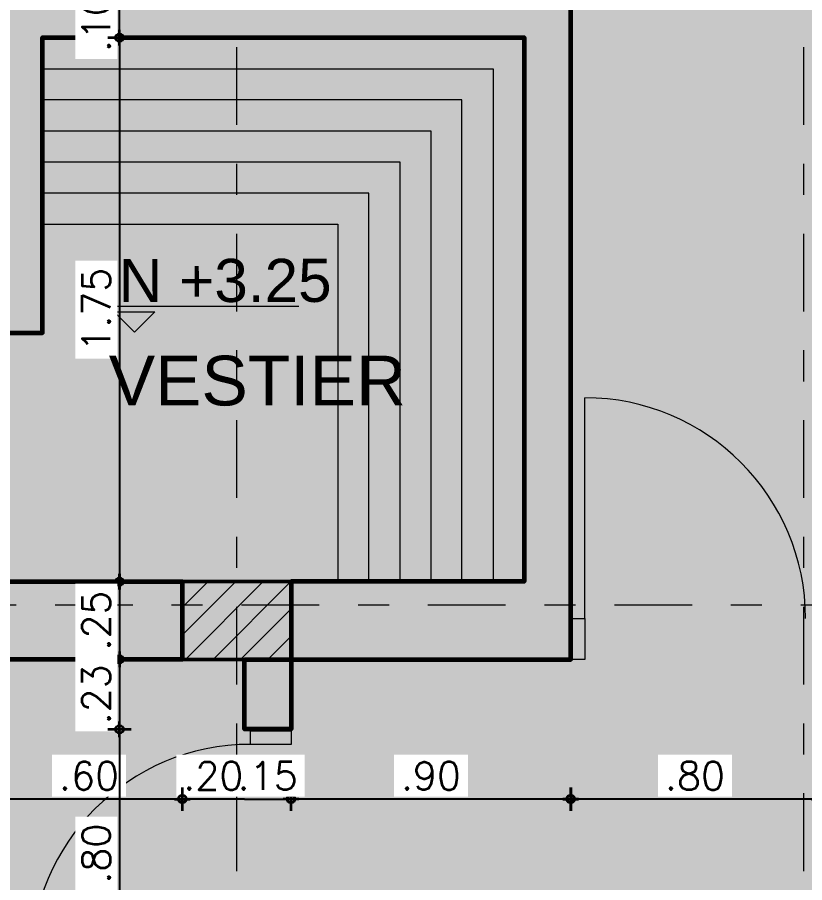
# Model space of a CAD drawing. Header units: metres. Extents: x -50 to 76, y -61 to 14.
# Drawn here: x 23.424 to 25.958, y 0.532 to 3.315 of the extents above; entities that cross this region are included whole.
import ezdxf

# ---------------------------------------------------------------- set-up
doc = ezdxf.new("R2010")
doc.units = ezdxf.units.M
doc.header["$MEASUREMENT"] = 0
for name, pattern in [('CENTER', [2, 1.25, -0.25, 0.25, -0.25]), ('CENTERX2', [4, 2.5, -0.5, 0.5, -0.5]), ('DASHDOT2', [0.5, 0.25, -0.125, 0, -0.125])]:
    doc.linetypes.add(name, pattern=pattern)
for name, color, linetype, lineweight in [('1 AREAS HACH', 250, 'Continuous', 9), ('1 CLOSETS', 71, 'Continuous', 18), ('1 COLUMNAS', 1, 'Continuous', 50), ('1 MUROS', 255, 'Continuous', 60), ('1 NIVELES', 145, 'Continuous', 18), ('1 RELLENO COLUMNAS', 225, 'Continuous', 18), ('1 TEXTOS', 4, 'Continuous', 20), ('COTAS', 251, 'Continuous', 35), ('EJES', 251, 'CENTERX2', 0), ('Nuevo_Puertas ARCHICAD_Pluma_Nº__27', 7, 'Continuous', 35), ('TEXTOS', 4, 'Continuous', 25)]:
    doc.layers.add(name, color=color, linetype=linetype, lineweight=lineweight)
doc.layers.add('Nuevo_Puertas ARCHICAD_Pluma_Nº__23', color=7, linetype='Continuous', lineweight=20, true_color=0xff6600)
doc.layers.add('Nuevo_Puertas ARCHICAD_Pluma_Nº__3', color=7, linetype='Continuous', lineweight=18, true_color=0xff6600)
doc.styles.add('cotas', font='romans.shx')
doc.styles.add('Estilo_Generado_1', font='arial.ttf')
doc.styles.add('LEROY', font='arial.ttf')
doc.dimstyles.new('COT-50', dxfattribs={"dimscale": 0.5, "dimtxt": 0.18, "dimasz": 0.05, "dimexe": 0.08, "dimexo": 0.1, "dimgap": 0.06, "dimtad": 1, "dimzin": 4, "dimdsep": 46, "dimtxsty": 'cotas', "dimblk1": 'COTA', "dimblk2": 'COTA', "dimsah": 1, "dimcen": 0.09, "dimse1": 1, "dimse2": 1, "dimclrd": 256, "dimclre": 253, "dimclrt": 14, "dimadec": 0, "dimazin": 0, "dimtfac": 1, "dimtix": 1, "dimtmove": 0, "dimatfit": 3, "dimldrblk": 'COTA', "dimfxl": 1, "dimtfill": 1, "dimtfillclr": 256, "dimtolj": 1, "dimtzin": 12, "dimarcsym": 0})

# ---------------------------------------------------------------- blocks, each defined once
blk = doc.blocks.new('COTA')
for p, q in [((0, 1.5), (0, -1.5)), ((-1, 0), (1, 0))]:
    blk.add_line(p, q)
blk.add_circle((0, 0), 0.5)
blk = doc.blocks.new('*D460')
at = {"layer": 'COTAS', "lineweight": -2, "transparency": 16777216}
blk.add_line((25.9804, 0.8008), (25.2304, 0.8008), dxfattribs=at)
at = {"layer": 'Defpoints', "color": 0, "transparency": 16777216}
for p in [(25.2054, 1.25), (26.0054, 1.25), (25.2054, 0.8008)]:
    blk.add_point(p, dxfattribs=at)
at = {"layer": 'COTAS', "lineweight": -2, "transparency": 16777216, "xscale": 0.025, "yscale": 0.025, "zscale": 0.025, "rotation": 180}
blk.add_blockref('COTA', (25.2054, 0.8008), dxfattribs=at)
at = {"layer": 'COTAS', "lineweight": -2, "transparency": 16777216, "xscale": 0.025, "yscale": 0.025, "zscale": 0.025}
blk.add_blockref('COTA', (26.0054, 0.8008), dxfattribs=at)
at = {"layer": 'COTAS', "color": 14, "transparency": 16777216, "insert": (25.6054, 0.8758), "char_height": 0.09, "attachment_point": 5, "style": 'cotas', "bg_fill": 3, "box_fill_scale": 1.25, "bg_fill_color": 256, "bg_fill_true_color": 13158600, "bg_fill_transparency": 0}
blk.add_mtext('\\A1;.80', dxfattribs=at)
blk = doc.blocks.new('*D461')
at = {"layer": 'COTAS', "lineweight": -2, "transparency": 16777216}
blk.add_line((25.1804, 0.8008), (24.3304, 0.8008), dxfattribs=at)
at = {"layer": 'Defpoints', "color": 0, "transparency": 16777216}
for p in [(24.3054, 1.25), (25.2054, 1.25), (24.3054, 0.8008)]:
    blk.add_point(p, dxfattribs=at)
at = {"layer": 'COTAS', "lineweight": -2, "transparency": 16777216, "xscale": 0.025, "yscale": 0.025, "zscale": 0.025, "rotation": 180}
blk.add_blockref('COTA', (24.3054, 0.8008), dxfattribs=at)
at = {"layer": 'COTAS', "lineweight": -2, "transparency": 16777216, "xscale": 0.025, "yscale": 0.025, "zscale": 0.025}
blk.add_blockref('COTA', (25.2054, 0.8008), dxfattribs=at)
at = {"layer": 'COTAS', "color": 14, "transparency": 16777216, "insert": (24.7554, 0.8758), "char_height": 0.09, "attachment_point": 5, "style": 'cotas', "bg_fill": 3, "box_fill_scale": 1.25, "bg_fill_color": 256, "bg_fill_true_color": 13158600, "bg_fill_transparency": 0}
blk.add_mtext('\\A1;.90', dxfattribs=at)
blk = doc.blocks.new('*D462')
at = {"layer": 'COTAS', "lineweight": -2, "transparency": 16777216}
blk.add_line((24.1554, 0.8008), (24.3054, 0.8008), dxfattribs=at)
at = {"layer": 'Defpoints', "color": 0, "transparency": 16777216}
for p in [(24.1554, 1.25), (24.3054, 1.25)]:
    blk.add_point(p, dxfattribs=at)
at = {"layer": 'COTAS', "color": 14, "transparency": 16777216, "insert": (24.2304, 0.8758), "char_height": 0.09, "attachment_point": 5, "style": 'cotas', "bg_fill": 3, "box_fill_scale": 1.25, "bg_fill_color": 256, "bg_fill_true_color": 13158600, "bg_fill_transparency": 0}
blk.add_mtext('\\A1;.15', dxfattribs=at)
at = {"layer": 'Defpoints', "color": 0, "transparency": 16777216}
blk.add_point((24.3054, 0.8008), dxfattribs=at)
blk = doc.blocks.new('*D463')
at = {"layer": 'COTAS', "lineweight": -2, "transparency": 16777216}
blk.add_line((24.1554, 0.8008), (23.9554, 0.8008), dxfattribs=at)
at = {"layer": 'Defpoints', "color": 0, "transparency": 16777216}
for p in [(23.9554, 1.25), (24.1554, 1.25)]:
    blk.add_point(p, dxfattribs=at)
at = {"layer": 'COTAS', "color": 14, "transparency": 16777216, "insert": (24.0554, 0.8758), "char_height": 0.09, "attachment_point": 5, "style": 'cotas', "bg_fill": 3, "box_fill_scale": 1.25, "bg_fill_color": 256, "bg_fill_true_color": 13158600, "bg_fill_transparency": 0}
blk.add_mtext('\\A1;.20', dxfattribs=at)
at = {"layer": 'Defpoints', "color": 0, "transparency": 16777216}
blk.add_point((23.9554, 0.8008), dxfattribs=at)
blk = doc.blocks.new('*D464')
at = {"layer": 'COTAS', "lineweight": -2, "transparency": 16777216}
blk.add_line((23.9304, 0.8008), (23.3804, 0.8008), dxfattribs=at)
at = {"layer": 'Defpoints', "color": 0, "transparency": 16777216}
for p in [(23.3554, 1.25), (23.9554, 1.25), (23.3554, 0.8008)]:
    blk.add_point(p, dxfattribs=at)
at = {"layer": 'COTAS', "lineweight": -2, "transparency": 16777216, "xscale": 0.025, "yscale": 0.025, "zscale": 0.025, "rotation": 180}
blk.add_blockref('COTA', (23.3554, 0.8008), dxfattribs=at)
at = {"layer": 'COTAS', "lineweight": -2, "transparency": 16777216, "xscale": 0.025, "yscale": 0.025, "zscale": 0.025}
blk.add_blockref('COTA', (23.9554, 0.8008), dxfattribs=at)
at = {"layer": 'COTAS', "color": 14, "transparency": 16777216, "insert": (23.6554, 0.8758), "char_height": 0.09, "attachment_point": 5, "style": 'cotas', "bg_fill": 3, "box_fill_scale": 1.25, "bg_fill_color": 256, "bg_fill_true_color": 13158600, "bg_fill_transparency": 0}
blk.add_mtext('\\A1;.60', dxfattribs=at)
blk = doc.blocks.new('*D522')
at = {"layer": 'COTAS', "lineweight": -2, "transparency": 16777216}
blk.add_line((23.7533, 3.25), (23.7533, 3.35), dxfattribs=at)
at = {"layer": 'Defpoints', "color": 0, "transparency": 16777216}
for p in [(23.5054, 3.35), (23.5054, 3.25)]:
    blk.add_point(p, dxfattribs=at)
at = {"layer": 'COTAS', "color": 14, "transparency": 16777216, "insert": (23.6783, 3.3), "char_height": 0.09, "attachment_point": 5, "rotation": 90, "style": 'cotas', "bg_fill": 3, "box_fill_scale": 1.25, "bg_fill_color": 256, "bg_fill_true_color": 13158600, "bg_fill_transparency": 0}
blk.add_mtext('\\A1;.10', dxfattribs=at)
at = {"layer": 'Defpoints', "color": 0, "transparency": 16777216}
blk.add_point((23.7533, 3.35), dxfattribs=at)
blk = doc.blocks.new('*D523')
at = {"layer": 'COTAS', "lineweight": -2, "transparency": 16777216}
blk.add_line((23.7533, 3.225), (23.7533, 1.525), dxfattribs=at)
at = {"layer": 'Defpoints', "color": 0, "transparency": 16777216}
for p in [(23.5054, 3.25), (23.3554, 1.5), (23.7533, 1.5)]:
    blk.add_point(p, dxfattribs=at)
at = {"layer": 'COTAS', "lineweight": -2, "transparency": 16777216, "xscale": 0.025, "yscale": 0.025, "zscale": 0.025}
for p, rotation in [((23.7533, 3.25), 90), ((23.7533, 1.5), 270)]:
    blk.add_blockref('COTA', p, dxfattribs=dict(at, rotation=rotation))
at = {"layer": 'COTAS', "color": 14, "transparency": 16777216, "insert": (23.6783, 2.375), "char_height": 0.09, "attachment_point": 5, "rotation": 90, "style": 'cotas', "bg_fill": 3, "box_fill_scale": 1.25, "bg_fill_color": 256, "bg_fill_true_color": 13158600, "bg_fill_transparency": 0}
blk.add_mtext('\\A1;1.75', dxfattribs=at)
blk = doc.blocks.new('*D524')
at = {"layer": 'COTAS', "lineweight": -2, "transparency": 16777216}
blk.add_line((23.7533, 1.475), (23.7533, 1.275), dxfattribs=at)
at = {"layer": 'Defpoints', "color": 0, "transparency": 16777216}
for p in [(23.3554, 1.5), (23.3554, 1.25)]:
    blk.add_point(p, dxfattribs=at)
at = {"layer": 'COTAS', "lineweight": -2, "transparency": 16777216, "xscale": 0.025, "yscale": 0.025, "zscale": 0.025}
for p, rotation in [((23.7533, 1.5), 90), ((23.7533, 1.25), 270)]:
    blk.add_blockref('COTA', p, dxfattribs=dict(at, rotation=rotation))
at = {"layer": 'COTAS', "color": 14, "transparency": 16777216, "insert": (23.6783, 1.375), "char_height": 0.09, "attachment_point": 5, "rotation": 90, "style": 'cotas', "bg_fill": 3, "box_fill_scale": 1.25, "bg_fill_color": 256, "bg_fill_true_color": 13158600, "bg_fill_transparency": 0}
blk.add_mtext('\\A1;.25', dxfattribs=at)
at = {"layer": 'Defpoints', "color": 0, "transparency": 16777216}
blk.add_point((23.7533, 1.25), dxfattribs=at)
blk = doc.blocks.new('*D525')
at = {"layer": 'COTAS', "lineweight": -2, "transparency": 16777216}
blk.add_line((23.7533, 1.25), (23.7533, 1.025), dxfattribs=at)
at = {"layer": 'Defpoints', "color": 0, "transparency": 16777216}
for p in [(24.1554, 1.25), (24.1554, 1.025)]:
    blk.add_point(p, dxfattribs=at)
at = {"layer": 'COTAS', "color": 14, "transparency": 16777216, "insert": (23.6783, 1.1375), "char_height": 0.09, "attachment_point": 5, "rotation": 90, "style": 'cotas', "bg_fill": 3, "box_fill_scale": 1.25, "bg_fill_color": 256, "bg_fill_true_color": 13158600, "bg_fill_transparency": 0}
blk.add_mtext('\\A1;.23', dxfattribs=at)
at = {"layer": 'Defpoints', "color": 0, "transparency": 16777216}
blk.add_point((23.7533, 1.025), dxfattribs=at)
blk = doc.blocks.new('*D526')
at = {"layer": 'COTAS', "lineweight": -2, "transparency": 16777216}
blk.add_line((23.7533, 1), (23.7533, 0.25), dxfattribs=at)
at = {"layer": 'Defpoints', "color": 0, "transparency": 16777216}
for p in [(24.1554, 1.025), (23.7533, 0.225), (24.1554, 0.225)]:
    blk.add_point(p, dxfattribs=at)
at = {"layer": 'COTAS', "lineweight": -2, "transparency": 16777216, "xscale": 0.025, "yscale": 0.025, "zscale": 0.025}
for p, rotation in [((23.7533, 1.025), 90), ((23.7533, 0.225), 270)]:
    blk.add_blockref('COTA', p, dxfattribs=dict(at, rotation=rotation))
at = {"layer": 'COTAS', "color": 14, "transparency": 16777216, "insert": (23.6783, 0.625), "char_height": 0.09, "attachment_point": 5, "rotation": 90, "style": 'cotas', "bg_fill": 3, "box_fill_scale": 1.25, "bg_fill_color": 256, "bg_fill_true_color": 13158600, "bg_fill_transparency": 0}
blk.add_mtext('\\A1;.80', dxfattribs=at)

msp = doc.modelspace()

# ---------------------------------------------------------------- hatches: boundary and pattern name
at = {"layer": '1 AREAS HACH'}
h = msp.add_hatch(dxfattribs=at)
h.set_pattern_fill('ANGLE', color=256)
h.set_pattern_definition([(0, (0, 0), (0, 0.275), [0.2, -0.075]), (90, (0, 0), (-0.275, 2e-17), [0.2, -0.075])])
h.paths.add_polyline_path([(28.5554, 2.55), (28.3554, 2.55), (28.3554, 4.75), (28.5554, 4.75), (28.5554, 5.9), (28.2054, 5.9), (28.2054, 5.45), (26.1054, 5.45), (26.1054, 6.7), (21.8054, 6.7), (21.8054, 4.3), (20.2054, 4.3), (20.2054, 4.75), (19.9054, 4.75), (19.9054, -0.15), (22.8054, -0.15), (22.8054, -2.9), (22.9554, -2.9), (26.3554, -2.9), (26.3554, -4.1), (26.9054, -4.1), (26.9054, -4.5), (27.1554, -4.5), (28.8554, -4.5), (28.8554, -5.3), (29.2554, -5.3), (29.2554, -3.95), (29.2054, -3.95), (29.2054, -0.15), (34.2054, -0.15), (34.2054, -5.3), (34.3554, -5.3), (34.3554, -6.8), (39.7054, -6.8), (39.7054, 0.15), (38.4054, 0.15), (38.4054, 2.15), (39.0054, 2.15), (39.0054, 4.55), (38.7054, 4.55), (38.7054, 4.25), (33.1254, 4.25), (33.1254, 4.55), (32.7554, 4.55), (32.7554, 1.4), (28.5554, 1.4)])
at = {"layer": '1 RELLENO COLUMNAS'}
h = msp.add_hatch(dxfattribs=at)
h.set_pattern_fill('ANSI31', color=256, scale=0.5)
h.paths.add_polyline_path([(19.9054, 3.55), (20.2054, 3.55), (20.2054, 4.75), (19.9054, 4.75)])
h.paths.add_polyline_path([(20.3554, 1.25), (20.3554, 1.6), (19.9054, 1.6027), (19.9054, 1.25)])
h.paths.add_polyline_path([(24.3054, 1.25), (24.3054, 1.5), (23.9554, 1.5), (23.9554, 1.25)])
h.paths.add_polyline_path([(23.9554, 5.15), (24.3054, 5.15), (24.3054, 5.35), (23.9554, 5.35)])
h.paths.add_polyline_path([(22.8054, -2.901), (23.1054, -2.901), (23.1054, -2.601), (22.8054, -2.601)])
h.paths.add_polyline_path([(22.8054, -4.5), (22.9554, -4.5), (22.9554, -4.2), (22.8054, -4.2)])
h.paths.add_polyline_path([(27.3554, -4.1), (26.9054, -4.1), (26.9054, -4.5), (27.3554, -4.5)])
h.paths.add_polyline_path([(27.1554, -2.1), (26.9054, -2.1), (26.9054, -2.9), (27.1554, -2.9)])
h.paths.add_polyline_path([(29.2554, -4.5), (29.2554, -4.2), (29.2554, -3.95), (28.8554, -3.95), (28.8554, -4.1), (28.6554, -4.1), (28.6554, -4.5)])
h.paths.add_polyline_path([(28.8554, -5.3), (29.2554, -5.3), (29.2554, -4.5), (28.8554, -4.5)])
h.paths.add_polyline_path([(29.2554, -7.4), (28.8554, -7.4), (28.8554, -8.75), (29.2554, -8.75)])
h.paths.add_polyline_path([(34.2054, -5.3), (34.5054, -5.3), (34.5054, -3.95), (34.2054, -3.95)])
h.paths.add_polyline_path([(34.2054, -2.4), (34.5054, -2.4), (34.5054, 0.1389), (34.2054, 0.1389)])
h.paths.add_polyline_path([(34.2054, 1.4), (34.2054, 1.25), (34.5054, 1.25), (34.5054, 2.1), (34.2054, 2.1)])
h.paths.add_polyline_path([(33.1254, 4.55), (32.7554, 4.55), (32.7554, 3.9), (33.1254, 3.9)])
h.paths.add_polyline_path([(28.5554, 2.55), (28.2054, 2.55), (28.2054, 1.25), (28.5554, 1.25)])
h.paths.add_polyline_path([(28.5554, 5.9), (28.2054, 5.9), (28.2054, 4.75), (28.5554, 4.75)])
h.paths.add_polyline_path([(39.0054, 3.9), (39.0054, 4.55), (38.7054, 4.55), (38.7054, 3.9)])
h.paths.add_polyline_path([(38.2554, 1.25), (38.4054, 1.25), (38.4054, 2.3), (38.2554, 2.3)])
h.paths.add_polyline_path([(38.0554, -3.75), (38.4054, -3.75), (38.4054, -2.65), (38.0554, -2.65)])

# ---------------------------------------------------------------- linework, layer by layer
at = {"layer": '1 CLOSETS'}
for points in [[(23.5054, 3.15), (24.9554, 3.15), (24.9554, 1.5)], [(24.8554, 1.5), (24.8554, 3.05), (23.5054, 3.05)], [(23.5054, 2.95), (24.7554, 2.95), (24.7554, 1.5)], [(23.5054, 2.85), (24.6554, 2.85), (24.6554, 1.5)], [(24.5554, 1.5), (24.5554, 2.75), (23.5054, 2.75)], [(23.5054, 2.65), (24.4554, 2.65), (24.4554, 1.5)]]:
    msp.add_lwpolyline(points, dxfattribs=at)
at = {"layer": '1 COLUMNAS'}
msp.add_lwpolyline([(23.9554, 1.25), (23.9554, 1.5), (24.3054, 1.5), (24.3054, 1.25)], close=True, dxfattribs=at)
at = {"layer": '1 MUROS'}
for points in [[(24.3054, 1.25), (25.2054, 1.25), (25.2054, 4.35), (25.0554, 4.35), (25.0554, 3.35), (23.5054, 3.35), (23.5054, 5.15), (23.9554, 5.15), (23.9554, 5.35), (23.5054, 5.35), (23.5054, 6.55), (23.3554, 6.55), (23.3554, 2.3), (23.5054, 2.3), (23.5054, 3.25), (25.0554, 3.25), (25.0554, 1.5), (24.3054, 1.5)], [(23.3554, 1.5), (23.9554, 1.5), (23.9554, 1.25), (23.3554, 1.25)], [(24.1554, 1.25), (24.3054, 1.25), (24.3054, 1.025), (24.1554, 1.025)]]:
    msp.add_lwpolyline(points, close=True, dxfattribs=at)
at = {"layer": '1 NIVELES', "color": 2, "linetype": 'CENTER'}
for p, q in [((23.7336, 2.3864), (24.3302, 2.3864)), ((23.8013, 2.3024), (23.736, 2.3675)), ((23.736, 2.3675), (23.8667, 2.3675)), ((23.8013, 2.3024), (23.8667, 2.3675))]:
    msp.add_line(p, q, dxfattribs=at)
at = {"layer": 'EJES', "linetype": 'DASHDOT2'}
for p, q in [((24.1304, -10.2308), (24.1304, 7.233)), ((24.1304, -10.2308), (24.1304, 7.233)), ((25.9554, -10.2308), (25.9554, 7.233)), ((18.1458, 1.425), (41.7549, 1.425))]:
    msp.add_line(p, q, dxfattribs=at)
at = {"layer": 'Nuevo_Puertas ARCHICAD_Pluma_Nº__23', "color": 30, "linetype": 'Continuous', "lineweight": 20, "true_color": 0xff6600}
for p, q in [((25.2054, 1.3817), (25.2512, 1.3817)), ((25.2054, 1.25), (25.2054, 1.3817)), ((25.2512, 1.3817), (25.2512, 1.25)), ((25.2512, 1.25), (25.2054, 1.25)), ((24.1745, 0.9767), (24.1745, 1.0222)), ((24.1745, 1.0222), (24.3054, 1.0222)), ((24.3054, 1.0222), (24.3054, 0.9767)), ((24.3054, 0.9767), (24.1745, 0.9767))]:
    msp.add_line(p, q, dxfattribs=at)
at = {"layer": 'Nuevo_Puertas ARCHICAD_Pluma_Nº__27', "color": 7, "linetype": 'Continuous', "lineweight": 35}
for p, q in [((25.2054, 1.3817), (25.2054, 1.25)), ((25.2054, 1.3817), (25.2054, 1.25)), ((24.1745, 1.0222), (24.3054, 1.0222)), ((24.1745, 1.0222), (24.3054, 1.0222))]:
    msp.add_line(p, q, dxfattribs=at)
at = {"layer": 'Nuevo_Puertas ARCHICAD_Pluma_Nº__3', "color": 30, "linetype": 'Continuous', "lineweight": 18, "true_color": 0xff6600}
msp.add_line((25.2512, 1.3817), (25.2512, 2.0915), dxfattribs=at)
for centre, radius, start, end in [((25.2512, 1.3817), 0.7098, 0, 90), ((24.1745, 0.2706), 0.7061, 90, 180)]:
    msp.add_arc(centre, radius, start, end, dxfattribs=at)

# ---------------------------------------------------------------- texts
at = {"layer": '1 TEXTOS', "insert": (23.7189, 2.2268), "char_height": 0.16, "attachment_point": 1, "style": 'Estilo_Generado_1'}
msp.add_mtext('\\A1;{\\pql;\\fArial|b0|i0|c0|p34;VESTIER}', dxfattribs=at)
at = {"layer": 'TEXTOS', "color": 2, "style": 'LEROY'}
msp.add_text('N +3.25', height=0.13885, rotation=0.0654, dxfattribs=at).set_placement((23.7512, 2.3991))

# ---------------------------------------------------------------- next in the draw order: dimensions: what is measured, and where the dimension line sits
at = {"layer": 'COTAS'}
dim = msp.add_linear_dim(base=(23.7533, 3.35), p1=(23.5054, 3.25), p2=(23.5054, 3.35), angle=90, dimstyle='COT-50', dxfattribs=at)
dim.commit()
dim.dimension.update_dxf_attribs({"geometry": '*D522', "text_midpoint": (23.6783, 3.3)})
dim = msp.add_linear_dim(base=(25.2054, 0.8008), p1=(26.0054, 1.25), p2=(25.2054, 1.25), dimstyle='COT-50', dxfattribs=at)
dim.commit()
dim.dimension.update_dxf_attribs({"geometry": '*D460', "text_midpoint": (25.6054, 0.8758)})

# ---------------------------------------------------------------- next in the draw order: dimensions: what is measured, and where the dimension line sits
dim = msp.add_linear_dim(base=(23.7533, 1.5), p1=(23.5054, 3.25), p2=(23.3554, 1.5), angle=90, dimstyle='COT-50', dxfattribs=at)
dim.commit()
dim.dimension.update_dxf_attribs({"geometry": '*D523', "text_midpoint": (23.6783, 2.375)})
dim = msp.add_linear_dim(base=(24.3054, 0.8008), p1=(25.2054, 1.25), p2=(24.3054, 1.25), dimstyle='COT-50', dxfattribs=at)
dim.commit()
dim.dimension.update_dxf_attribs({"geometry": '*D461', "text_midpoint": (24.7554, 0.8758)})

# ---------------------------------------------------------------- next in the draw order: dimensions: what is measured, and where the dimension line sits
dim = msp.add_linear_dim(base=(24.3054, 0.8008), p1=(24.1554, 1.25), p2=(24.3054, 1.25), dimstyle='COT-50', dxfattribs=at)
dim.commit()
dim.dimension.update_dxf_attribs({"geometry": '*D462', "text_midpoint": (24.2304, 0.8758)})

# ---------------------------------------------------------------- next in the draw order: dimensions: what is measured, and where the dimension line sits
dim = msp.add_linear_dim(base=(23.9554, 0.8008), p1=(24.1554, 1.25), p2=(23.9554, 1.25), dimstyle='COT-50', dxfattribs=at)
dim.commit()
dim.dimension.update_dxf_attribs({"geometry": '*D463', "text_midpoint": (24.0554, 0.8758)})

# ---------------------------------------------------------------- next in the draw order: dimensions: what is measured, and where the dimension line sits
dim = msp.add_linear_dim(base=(23.3554, 0.8008), p1=(23.9554, 1.25), p2=(23.3554, 1.25), dimstyle='COT-50', dxfattribs=at)
dim.commit()
dim.dimension.update_dxf_attribs({"geometry": '*D464', "text_midpoint": (23.6554, 0.8758)})

# ---------------------------------------------------------------- next in the draw order: dimensions: what is measured, and where the dimension line sits
dim = msp.add_linear_dim(base=(23.7533, 1.25), p1=(23.3554, 1.5), p2=(23.3554, 1.25), angle=90, dimstyle='COT-50', dxfattribs=at)
dim.commit()
dim.dimension.update_dxf_attribs({"geometry": '*D524', "text_midpoint": (23.6783, 1.375)})

# ---------------------------------------------------------------- next in the draw order: dimensions: what is measured, and where the dimension line sits
dim = msp.add_linear_dim(base=(23.7533393819, 1.025), p1=(24.1554466567, 1.25), p2=(24.1554466567, 1.025), angle=90, dimstyle='COT-50', dxfattribs=at)
dim.commit()
dim.dimension.update_dxf_attribs({"geometry": '*D525', "text_midpoint": (23.6783393819, 1.1375)})

# ---------------------------------------------------------------- next in the draw order: dimensions: what is measured, and where the dimension line sits
dim = msp.add_linear_dim(base=(23.7533, 0.225), p1=(24.1554, 1.025), p2=(24.1554, 0.225), angle=90, dimstyle='COT-50', dxfattribs=at)
dim.commit()
dim.dimension.update_dxf_attribs({"geometry": '*D526', "text_midpoint": (23.6783, 0.625)})

doc.saveas('drawing.dxf')
